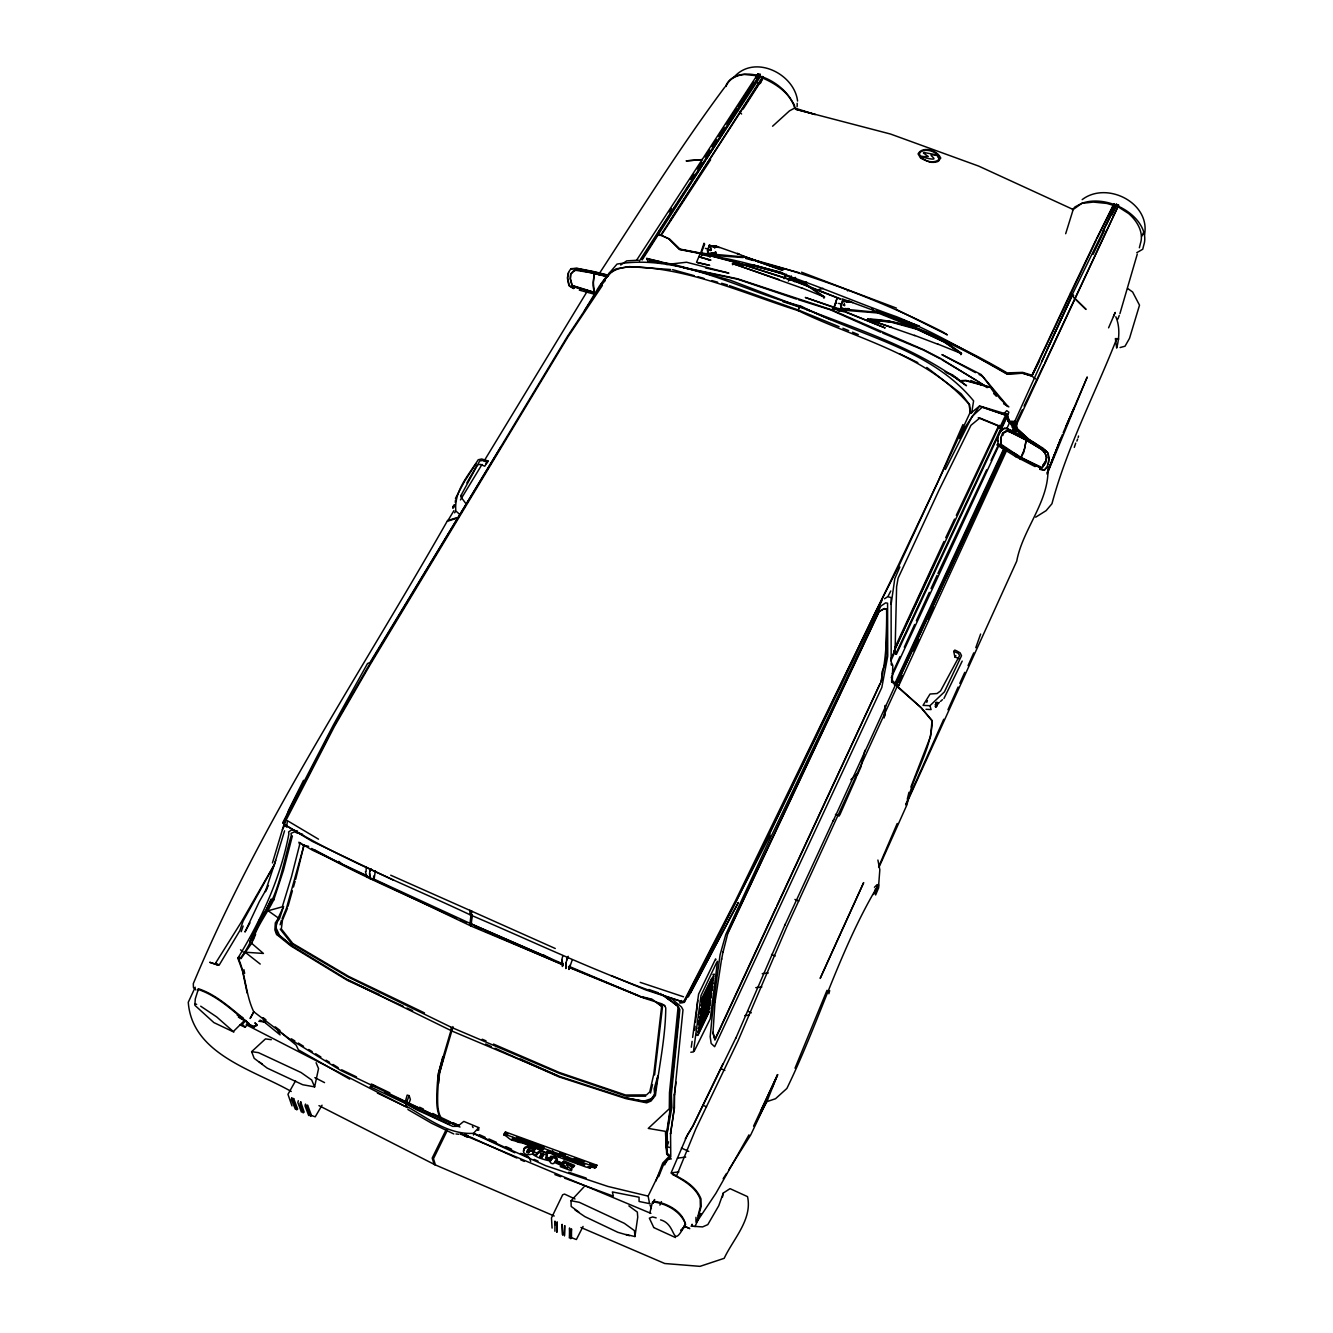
<?xml version="1.0" encoding="UTF-8"?>
<svg xmlns="http://www.w3.org/2000/svg" width="1333" height="1333" viewBox="0 0 1333 1333"><rect width="100%" height="100%" fill="white"/><g stroke="black" fill="none" stroke-linecap="round" stroke-linejoin="round"><path stroke-width="1.5" d="M478.73 1127.618L473.498 1133.317C448.355 1134.916 427.476 1118.004 406.448 1106.207L405.182 1102.208L407.165 1095.093L409.148 1095.643L407.015 1101.175L407.898 1104.574L416.329 1109.606L452.737 1126.368L457.719 1126.318L463.767 1121.386L478.73 1127.618L478.714 1130.101L477.631 1130.301M801.849 288.078L732.633 263.434L732.617 264.717L733.4 263.867L779.089 279.563M561.726 960.493L562.326 966.508M708.306 254.886L715.821 253.953L715.254 251.787M674.165 1108.756L674.481 1094.426M1000.75 442.906L1000.833 437.641L1002.716 432.758M1000.983 437.341L1000.766 444.472L1002.533 446.355L1020.878 457.952L1023.677 452.487L1026.627 438.774L1006.882 428.693L1004.182 428.493L1000.666 431.259M891.127 604.232L894.793 578.689L899.842 566.975M670.566 1133.45L670.782 1156.911L663.701 1164.226L658.635 1176.772M1144.464 235.091C1150.929 202.883 1106.673 180.738 1082.179 199.633M890.877 660.668L895.06 651.704L896.609 586.703L898.109 578.155L938.965 490.261L970.974 425.277L979.822 417.979L1001.2 426.777L1001.55 428.643L998.384 427.943L998.017 425.844L978.255 417.746M642.139 259.968L760.343 74.415L758.094 73.748L755.911 78.48M891.627 682.229L891.794 676.597M875.348 888.861L875.631 894.96L878.414 888.311L878.53 884.695C840.107 948.246 819.345 1021.828 786.87 1088.461L775.523 1098.725L766.875 1101.641L753.578 1126.152L777.606 1074.648L766.875 1101.641M369.641 873.498L370.224 878.88L371.507 878.88C369.591 880.213 368.691 871.849 370.757 868.799L370.541 869.866M884.995 715.921L885.562 705.54M997.867 441.39L998.3 435.808M715.055 1001.383L712.972 1033.042L714.905 1040.057L881.746 680.263L881.979 672.115L886.012 661.085L886.845 609.131L884.462 608.614L879.18 611.564L728.101 932.783M884.129 717.954L885.045 705.507M570.807 273.648L570.424 278.697L572.224 285.445L594.551 292.394M878.414 888.311L879.83 869.716L877.897 860.052M375.356 870.849L373.973 879.863M455.286 502.408L455.486 500.125M678.014 1007.781L669.483 1092.727L669.299 1108.773L648.271 1128.401L665.417 1131.35L666.683 1153.928L668.966 1154.478M678.964 1008.248L670.349 1093.627C672.232 1114.321 662.884 1134.4 667.533 1155.128L669.832 1155.694L662.768 1163.026L655.919 1181.021M679.23 1008.914L670.632 1094.126C672.515 1114.771 663.184 1134.816 667.816 1155.511M471.082 914.071L470.016 923.469L563.242 963.992M470.966 923.886L471.865 914.455M314.105 849.638L343.381 865.017L471.182 926.118L472.049 914.488M694.693 1030.209L695.11 1026.243M695.509 1022.278L697.759 1000.466M1048.205 464.434L1048.854 458.519L1047.721 453.087L1045.655 450.571L1026.293 438.574M366.275 866.8L366.092 871.332M608.031 275.448L594.185 271.965L593.102 285.862L594.201 292.61M562.193 960.227L562.943 965.892M1078.547 436.024L1078.18 437.507M572.29 959.777L569.058 969.008M935.749 702.924L936.049 706.923L937.632 702.641L935.749 702.924L936.033 705.124M937.099 706.073L937.316 704.374L936.433 704.507M938.615 158.277L938.882 156.061C917.321 150.679 950.879 164.526 920.187 156.544C924.519 161.476 933.567 163.859 938.999 159.593L938.882 156.061M674.415 1095.06L682.996 1009.781L681.463 1006.965L670.866 998.117M676.048 1082.079L674.365 1095.326L674.448 1107.856L670.499 1133.95L674.248 1108.173M654.603 1074.915L662.468 1006.948L653.237 1000.033L640.59 996.784L568.808 967.358M712.422 987.42L712.588 986.17L698.325 1014.88M213.263 1022.044L194.868 1005.299L195.285 998.917L198.25 989.469C216.013 995.434 230.476 1008.564 244.639 1020.378L233.308 1031.542L216.662 1016.912L200.7 1006.198M833.258 308.573L843.522 311.639L842.589 311.156M937.915 157.327L938.215 155.145C933.633 150.712 924.919 148.246 919.62 152.612L919.753 155.861L923.436 156.561L928.268 156.511L923.352 152.945L924.086 152.529L938.215 155.145M691.277 1047.238L692.094 1041.356M692.627 1037.424L698.609 994.118L715.604 958.894L715.904 959.81M626.027 1234.491L634.941 1236.541L637.741 1217.162L637.341 1212.08L628.859 1205.882M794.601 281.58L795.201 277.464M794.951 281.663L795.551 277.547M1035.441 464.867L1035.091 466.583L1015.479 456.486L1016.546 455.103L1040.307 467.35L1039.84 469.366L1044.372 470.232C1048.904 465.617 1049.987 458.819 1047.855 452.787L1042.839 448.055L1026.443 438.29L1024.544 448.954L1020.711 457.852L1039.79 467.5L1042.039 467.883L1045.622 462.618M715.038 1002.049L721.62 958.81M937.632 702.641L937.232 703.257M198.117 989.769L198.3 988.686C215.646 994.368 229.543 1007.281 243.572 1018.495M198.084 990.552L198.25 989.469M1096.926 238.54L1113.605 205.432L1106.807 203.432L1093.343 202.083L1081.746 203.382L1073.198 209.514L1065.684 233.708M272.449 862.918L284.196 823.677M274.215 865.15L284.546 830.809M568.891 969.441L570.174 965.059M568.541 272.499L567.508 278.03L569.441 285.762L573.823 288.311M568.191 956.311L566.075 962.459L565.775 968.458M721.62 959.427L723.069 951.412M722.519 1197.017L723.286 1193.035L730.034 1188.653L747.53 1196.634C752.612 1219.395 733.133 1239.157 724.186 1258.319L700.025 1266.35L664.767 1263.517L580.921 1227.476M566.075 962.459L565.825 968.474M291.944 945.897L279.497 935.283L275.748 927.201L278.114 918.187L283.562 906.473L279.463 918.787L276.498 922.836L276.048 929.867L277.631 934.25L291.977 945.83L347.98 979.955L452.004 1031.059L452.92 1026.61M701.158 253.737C694.56 257.086 706.29 258.452 710.906 260.118L709.872 260.135M271.299 1039.69L265.484 1038.89L251.62 1051.67L254.203 1058.352L267.217 1068.133L302.724 1084.729L314.621 1086.878L318.537 1068.599L316.088 1062.701M652.52 1084.562L650.504 1093.01M1046.705 457.636L1045.489 462.918L1042.856 466.783M284.679 821.211L284.029 824.161C342.998 860.268 407.915 885.379 470.282 914.888C541.181 944.997 610.781 979.055 684.346 1002.316L736.433 900.808L768.924 834.475L875.581 611.797L899.392 564.842L970.174 412.38L969.641 404.615L961.21 393.818L926.818 367.458M864.884 750.312L860.801 767.308L856.902 775.939M697.959 1216.013L700.375 1206.715L700.192 1199.1C695.693 1186.92 683.212 1180.255 672.415 1174.273C683.896 1179.272 696.276 1186.803 700.991 1198.9L701.141 1206.498L696.742 1221.994L715.904 1193.318L748.979 1134.85M710.589 245.605L712.555 246.038L709.273 245.355L707.256 253.953L711.505 254.77M716.054 252.104L715.671 253.72L712.988 254.436L714.388 254.22M1013.48 427.86L1014.996 421.428L1008.115 421.111L1013.447 424.76L1014.996 421.428L1015.546 426.293L1013.48 427.86L1029.659 440.023L1014.363 425.993L1016.912 423.311L1015.829 422.578L1014.646 425.26L1016.179 427.243L1014.113 428.826L1012.347 425.244L1014.996 421.428L1014.646 425.26L1012.347 425.244M1022.211 434.891L1014.113 428.826L1015.246 423.994M649.887 1212.78L652.32 1202.666L653.853 1201.983C666.683 1203.849 680.763 1211.364 685.495 1224.111C670.716 1251.77 677.797 1224.361 660.568 1219.895M373.307 1085.195L370.041 1086.662L449.254 1124.402L449.937 1121.653M451.071 1027.393L451.187 1030.659M907.273 799.2L908.973 792.302M1139.365 247.788L1140.448 243.389A40.357 27.243 22.7 0 0 1128.651 213.563L1115.438 205.099L1102.508 232.125M295.643 879.347L303.657 846.438L286.445 908.34L282.113 918.687M298.292 1100.708L297.842 1102.541L301.425 1112.072L302.224 1111.155L300.258 1105.923M828.859 993.768L829.693 990.586M1137.282 254.086L1119.903 313.688M292.394 835.891L283.496 870.249L273.582 900.375M709.206 256.186L710.022 257.002L710.422 256.019M723.086 951.995L728.085 932.217L878.947 611.547L884.212 608.598L886.595 609.098C886.995 633.891 886.562 658.535 880.696 682.163M1115.821 316.754C1120.003 326.435 1119.37 337.982 1116.671 348.113L1115.371 338.499M454.536 505.474C453.92 502.541 451.287 512.922 454.436 505.024M288.028 906.257L292.377 890.877M293.46 887.028L295.093 881.263M466.833 482.896L477.347 464.867L480.163 464.367L484.779 466.2L487.978 460.918L481.696 458.985L478.214 459.752C468.266 475.531 453.886 491.294 455.836 510.972L459.668 514.355M916.471 325.835L878.03 311.472L877.564 312.972L845.739 310.356M280.13 924.802L281.396 920.403M285.379 819.728L288.694 809.997L303.557 780.305M522.403 1142.248L512.022 1139.598L513.705 1138.532L543.497 1149.313L542.281 1150.146L538.599 1149.196L539.082 1148.313L522.436 1142.464L523.286 1140.065M451.104 1030.009L438.39 1073.232A360.726 65.35 -66.6 0 0 436.924 1105.074A226.593 41.623 -66 0 0 440.906 1118.42L460.002 1127.035M452.337 1029.076L439.29 1073.648A360.76 65.217 -66.6 0 0 437.791 1105.49A226.61 41.54 -66 0 0 441.773 1118.82L340.915 1070.532L288.628 1038.307L253.703 1011.697C245.489 994.568 245.889 974.806 238.024 957.561L239.69 958.81C251.071 945.714 254.87 928.618 264.267 914.471C279.697 890.961 283.412 861.934 291.277 835.441L291.044 833.308L294.493 831.875L299.808 833.325M442.789 1056.736L438.724 1072.448A359.044 65.067 -66.6 0 0 437.691 1083.046M461.535 494.91L460.901 496.909L466.15 503.941L465.534 505.407M443.689 1057.152L439.623 1072.865A359.06 64.934 -66.6 0 0 438.574 1083.462M453.603 505.857L453.687 506.84M1074.298 447.405L1075.714 443.106M275.681 860.402L265.334 891.677L267.283 888.195M241.223 931.684L243.139 926.018M369.841 871.232L370.874 868.849M975.789 647.705L980.621 634.041M530.017 1150.346L529.118 1151.695L527.202 1150.812L527.718 1149.862M723.286 1193.035L718.77 1205.698L707.806 1224.61L702.574 1226.91L691.027 1226.143M1016.413 455.02L1015.813 456.669L996.867 444.889L998.117 443.689L1017.795 455.736M1021.261 457.502L1020.545 459.435L1021.011 457.669L1000.916 444.189M709.856 250.037L710.922 249.021M710.472 249.771L710.772 248.954L711.089 250.471L709.706 249.971L710.772 248.954M711.239 249.588L710.172 250.604M781.405 273.365L754.561 266.183L732.5 263.784L754.061 265.134L780.938 272.315L806.865 284.596M733.267 264.234L754.795 265.567L779.705 272.232M780.588 269.849L743.564 256.053L743.131 257.552L712.688 255.369M567.142 958.694L567.658 957.711L566.575 960.143M926.768 702.374L927.418 700.608M1076.881 441.106L1077.614 439.107M824.594 296.926L806.232 284.179M843.972 304.874L844.289 304.057L844.605 305.59L843.172 305.074L844.422 304.124L844.472 305.524M868.233 319.287L867.7 318.937C901.625 320.253 934.75 332.667 961.56 353.462L942.748 341.198L916.854 329.068M905.474 321.12L876.614 310.772L875.964 312.205L842.806 308.989L840.606 305.79L842.056 302.024L849.604 301.191L852.52 302.574M1117.854 319.12L1119.22 315.504M906.89 321.536L904.074 320.453L917.937 326.202L876.381 311.405L877.797 312.089M1002.683 435.674L1003.766 432.825L1007.281 431.059M942.981 340.565L961.31 354.078M590.052 1167.758L590.886 1165.559L590.369 1168.158L585.82 1166.975L555.394 1155.961L551.445 1153.462L546.43 1152.712L522.919 1143.097L517.137 1141.981L517.487 1141.181C508.423 1140.565 509.339 1137.199 503.691 1134.8L505.507 1131.984L596.984 1165.242L594.835 1167.991C591.685 1166.792 584.221 1165.725 590.369 1168.158M594.835 1167.991L596.984 1165.242M578.055 1163.692L579.005 1162.859L563.792 1158.444L564.725 1157.71C561.693 1154.845 542.064 1152.329 547.78 1150.896L584.837 1164.825L578.055 1163.692L578.905 1161.493L582.504 1162.443M572.957 1161.376L573.807 1159.177M559.793 1156.961L558.91 1156.261L559.793 1156.961L560.643 1154.761M551.879 1152.995L552.745 1150.796M1054.386 454.82L1047.721 471.699L1060.968 438.24L1047.188 472.932M973.74 652.87L968.058 665.634M538.599 1149.196L539.465 1147.013M1111.705 209.381L1113.971 203.682L1096.892 238.007M1047.388 472.332L1062.418 434.608M408.381 1104.707L410.381 1099.508L409.148 1095.643M453.703 507.09L453.903 505.707M760.86 82.596L763.093 77.081L669.882 221.061M512.022 1139.598L512.905 1137.432M1012.08 427.293L1072.515 294.093L1116.288 204.199L1118.604 205.199L1044.655 363.143M878.597 866.9L897.226 823.477M503.691 1134.8L505.507 1131.984M253.37 939.748L255.603 934.316M910.872 787.02L930.617 736.249L932 720.836L921.036 707.706L892.71 681.979M827.027 990.302L795.018 1068.183M1047.072 474.131L1087.245 376.989L1065.634 427.426L1074.165 407.765L1067.283 423.178M771.957 1088.228L777.606 1074.648L761.126 1110.289M287.478 908.173L282.463 920.187L281.33 928.934L292.777 943.481L348.813 976.489L424.494 1012.93M455.453 498.409L464.384 481.58L475.964 463.717M453.62 506.107L452.837 507.656M551.162 1159.71C547.613 1162.076 553.178 1165.642 554.545 1162.459L567.608 1168.125L564.709 1167.625L565.009 1165.525M962.209 661.085L943.947 698.525M571.24 1169.241C559.127 1161.026 575.239 1164.525 571.324 1170.757L560.343 1166.675L561.226 1163.976M702.158 257.669L698.809 256.936L696.559 262.218L709.673 265.367L697.309 262.651M532.783 1149.962C536.566 1151.129 528.335 1154.711 536.966 1154.495L539.065 1152.445L547.013 1155.411L545.597 1158.227L551.029 1160.343L552.645 1157.627M551.029 1160.343L552.362 1157.227M554.545 1162.459C564.042 1156.927 546.013 1154.795 551.445 1157.277M551.795 1158.594L550.046 1158.494L550.629 1157.144M1063.151 432.775L1066.583 424.777M1113.472 316.504L1115.204 312.439L1108.589 327.835M536.966 1154.495C536.782 1148.18 548.963 1152.762 547.23 1155.594M539.682 1157.294L541.581 1154.528L543.247 1155.444L541.598 1157.944L539.682 1157.294L541.348 1153.911M532.767 1153.062L533.2 1151.729L528.001 1150.012L534.116 1151.079L535.033 1149.163C531.584 1145.997 522.619 1144.714 523.986 1150.912M735.766 1038.357L785.304 924.069M528.001 1150.012L529.268 1147.996L535.033 1149.163M680.097 1002.283L684.462 1001.316L769.991 835.624L769.774 833.292L881.996 600.35M936.199 703.974L936.682 702.891M936.649 705.024L935.216 706.357M962.943 424.561L938.032 481.58L898.659 564.509L735.549 900.625L683.412 1002.183L645.789 989.936L611.081 975.573M666.083 1147.596L668.566 1141.914M839.79 814.996L856.236 777.606M879.913 683.946L776.822 905.857M1116.288 204.199L1106.09 225.26M905.674 804.532L943.731 719.253M947.963 709.773L958.11 687.028M654.42 1200L652.937 1203.316L654.653 1199.483M659.885 1205.099L661.435 1201.633M879.263 866.667L907.123 804.399C912.139 775.556 931.6 750.496 932.234 720.67L921.153 707.59L897.109 686.595L786.753 926.935L738.132 1040.606L695.909 1128.684L676.547 1175.923L671.032 1173.073L687.461 1134.783L692.877 1125.902L722.836 1064.001M1013.113 425.127L1014.796 421.395M694.993 1226.577L700.841 1213.547M959.777 683.362L964.759 672.365M892.21 673.665L899.975 656.652M904.291 647.205L914.638 624.51M916.354 620.728L929.284 592.385M931.017 588.603L937.049 575.356M891.227 677.681L998.85 445.539M905.94 804.849L1016.746 561.093C1022.828 528.251 1050.321 500.608 1047.838 466.183M898.842 682.829L902.274 675.314M913.472 650.854L918.637 639.573M928.101 618.895L933.267 607.615M989.236 485.379L991.819 479.73M894.843 647.721L943.981 541.448M775.956 907.74L714.921 1039.357L712.988 1032.342M894.06 651.137L998.384 427.943M893.86 651.67L934.116 564.042M833.125 821.045L896.526 682.579L895.176 683.379L892.344 680.43L892.793 665.35L891.16 661.984L891.127 597.551L887.728 596.734L884.495 598.767M1015.546 426.293L1016.912 423.311M897.109 686.595L898.825 685.562L1006.648 450.437M1015.279 431.625L1016.996 427.86L1016.446 423.011L1012.297 431.942M1070.599 292.827L1031.959 375.239L1022.661 372.374L1007.115 372.907C955.045 342.331 898.909 319.104 842.123 298.859M195.235 987.236L188.27 1002.283C192.135 1054.37 253.653 1069.916 291.244 1091.477M664.7 1164.925L667.266 1159.377L671.365 1158.877M1041.656 361.576L1072.215 295.526M1003.832 448.554L894.51 684.329L891.977 681.746M1011.614 431.742L1013.347 427.993M1004.515 448.754L895.243 684.562L896.942 683.529L946.68 576.606L944.83 577.656L946.763 576.706L1005.699 449.304M784.87 925.202L833.692 819.612M1005.582 449.471L896.942 683.529L898.825 685.562M1046.755 350.146L1072.049 295.726M890.994 658.652L894.326 651.487L895.676 654.12L1006.598 416.263M460.751 495.893L479.68 460.968L482.646 460.468L487.545 462.434M1004.899 416.679L999.983 427.177L999.617 425.31M937.915 573.473L986.637 469.833M991.069 460.402L997.267 447.221M1006.815 428.576L1009.598 422.661L1006.582 415.463L982.354 407.065L972.124 416.379L945.414 469.466M945.73 537.716L954.545 519.087M956.311 515.354L997.701 427.743M1007.281 416.463L896.393 654.353L895.06 651.704M1014.113 428.826L1014.996 426.96M1093.127 254.336L1104.64 230.126M767.425 1099.658L750.729 1134.916L728.668 1169.991M583.054 1226.427L576.389 1239.523L571.507 1237.69L571.474 1228.859L570.791 1238.69L571.507 1237.69M959.577 438.54L964.825 427.51L979.622 405.965L1005.465 413.78L1007.731 416.229L1010.064 422.961L1014.096 425.71M716.754 962.243L701.041 995.484L693.427 1051.92L690.811 1052.237M1111.739 215.296L1116.171 206.032L1113.871 203.899M1118.604 205.199L1016.746 423.977L1013.98 422.611M1096.992 237.774L1070.499 293.06L1073.682 295.409M1096.043 240.373L1031.875 376.139L1035.574 378.889M1015.096 424.794L1022.261 409.848M1024.061 406.115L1043.756 365.009M741.698 255.669L769.857 265.25M701.775 1002.666L713.622 978.405M701.858 1003.232L709.139 988.286M713.105 982.321L701.441 1006.215L700.941 1005.099M698.159 1028.626L710.222 1003.916M699.109 1027.926L710.006 1005.565M648.405 1195.551L659.602 1172.64M711.722 978.322L702.308 997.484L702.941 998.667L713.905 976.339M702.041 999.084L714.255 974.156L712.905 974.523M701.658 1001.033L709.306 985.42M702.524 1002.299L713.405 980.038M701.658 1004.366L710.889 985.487M702.208 1005.432L712.955 983.471M711.439 994.751L700.658 1016.746L699.742 1017.479L698.675 1015.929M698.725 1022.428L704.957 1009.698M697.776 1023.161L698.825 1024.794L710.656 1000.716M710.439 1002.249L698.825 1024.794M700.725 1010.047L712.439 987.37M699.742 1017.479L711.655 993.218M697.409 1035.458L709.223 1011.497L698.042 1035.124L696.093 1034.408M694.193 1051.204L710.272 1018.795L717.521 961.293M736.033 1037.541L692.743 1126.418L685.295 1138.799M286.045 817.912L283.262 823.477L333.833 725.935L369.774 663.851L567.375 336.516L609.181 273.498L616.113 268.833L629.459 266.617L670.599 269.516M536.766 1154.195L536.449 1155.494M1039.54 360.843L1031.909 375.989L1022.611 373.123L1006.915 374.023C970.957 353.728 935.333 332.534 896.742 316.804C834.558 294.876 774.073 265.134 708.323 255.469M282.446 829.576L284.812 824.944M273.782 899.675C266.767 914.188 256.319 926.585 252.137 942.531L241.006 958.627L239.357 957.394M446.105 1129.734L432.192 1158.094L434.175 1164.409L554.228 1216.013M447.371 1130.317L433.475 1158.694L435.441 1164.992L318.97 1105.624M888.178 596.034L890.811 590.969M998.15 436.091L1000.8 430.976L1004.316 428.21L1007.032 428.393L1026.777 438.49L1026.31 439.89L1041.473 448.704M1010.497 422.144L1008.748 422.061L1005.465 413.78L1008.798 422.111L1015.663 422.428L1015.279 426.21L1012.997 426.21M453.103 507.623L453.637 506.34M249.971 922.886L244.972 932.017L259.318 901.575L268.483 885.512M688.295 996.934L738.332 902.458L690.277 993.335M574.64 286.845L573.64 288.578L569.258 286.012C566.942 280.313 566.542 273.415 571.074 268.683L576.972 268.266L594.718 271.782L594.685 273.315L575.339 270.232M580.122 288.661L579.305 290.127L594.451 294.226M322.036 1105.207L315.221 1116.821L311.489 1115.504L307.59 1105.057L306.923 1106.773L310.522 1116.371L311.489 1115.504M788.32 281.146L791.235 275.864M274.281 864.934L243.106 921.086L239.89 930.551L219.179 965.092L215.896 963.076L215.03 964.009L209.698 962.293L218.462 965.292L215.03 964.009L241.323 922.053L274.365 864.484M253.52 1012.347L250.121 1018.495L253.887 1011.714M784.171 277.814L786.17 274.198M784.054 278.73L785.953 275.331M295.559 1080.813L287.961 1094.31L291.96 1105.89M873.515 894.51L877.081 888.195L877.181 884.579L874.431 887.295M569.991 1236.974L569.391 1238.04L569.574 1227.96L569.824 1233.375M501.075 446.638L370.007 662.468L367.508 663.551L333.383 725.002L282.779 822.594L286.695 827.143L287.378 820.678L318.504 839.173M936.799 702.074L935.983 704.574M936.049 706.923L936.866 704.441M454.036 505.69L453.053 506.923M453.97 510.589L447.505 521.236L456.902 518.22M460.435 499.925L482.013 464.434M484.179 460.868L587.736 290.461M584.471 310.622L599.417 286.012L607.648 274.848M449.254 1124.402L450.704 1122.019M685.395 1223.944C682.246 1210.964 666.733 1203.099 654.07 1201.266L652.537 1201.949M595.784 293.727L599.034 288.445M679.997 1003.266L681.696 1000.516M697.776 1219.112L701.091 1213.846M723.153 1178.772L726.452 1173.507M760.343 74.415L639.407 260.968M636.641 260.152L758.094 73.748M743.131 109.006L762.893 78.164C776.406 84.046 790.236 93.293 794.768 108.04L815.263 114.538L796.001 109.356L890.494 134.033L978.705 166.108L1073.198 209.514M747.88 91.944L750.112 88.478M961.46 353.712L960.843 354.661L961.06 353.428L937.832 344.081M598.534 274.731C639.79 211.58 679.797 147.48 724.919 86.962M737.666 106.773L753.762 81.813M658.102 232.808L675.914 205.449M641.606 259.368L657.236 235.208L661.235 235.408L669.299 238.84L679.847 249.088L702.124 253.37M705.107 156.977L709.589 150.062M711.839 146.597L716.338 139.665M718.57 136.199L724.186 127.551M726.435 124.086L736.532 108.506M706.373 158.91L760.21 76.847L762.826 76.548L661.001 234.708L657.002 234.508M669.266 211.997L671.499 208.548M690.544 179.338L693.91 174.173M697.259 169.024L701.741 162.143M709.339 259.985L701.308 257.336M486.145 463.701L487.978 460.918M678.164 201.999L683.812 193.385M686.062 189.936L690.577 183.038M693.96 177.872L705.24 160.627M454.62 512.822L455.486 511.489M562.893 955.594L561.81 959.643M714.405 254.186L712.805 254.303M710.589 159.727L661.235 235.258L669.183 239.074L679.73 249.321L702.008 253.62M602.399 285.395L568.058 336.699L370.391 664.267L334.433 726.402L285.262 821.745L284.612 824.694L312.089 841.29L393.718 880.263M1043.139 464.934L1045.589 461.335L1046.605 456.669C1040.873 441.673 1020.078 435.508 1006.482 430.859L1002.566 433.042M1043.006 465.234L1045.455 461.618M608.848 274.715L607.032 277.181C611.964 269.199 621.545 267.533 630.176 266.75C689.044 267.95 743.381 293.327 798.634 310.789M1021.395 457.586L1020.212 459.252L1020.845 457.569L1042.173 467.583M1045.855 468.233L1044.505 469.932L1039.973 469.066M824.494 297.176L823.794 298.075L823.894 296.792L801.2 287.678M959.193 658.752L954.895 656.969L955.928 655.686M953.745 651.42L954.811 650.087L956.694 650.887L960.177 652.887L961.526 655.719L944.414 691.894L929.934 705.707L923.036 705.374L930.051 694.026L937.066 693.527L940.581 690.911L959.61 655.586L958.31 653.287L953.745 651.42L954.895 656.969M609.864 273.648L608.465 274.098L617.012 264.084C681.23 253.47 740.598 290.544 800.983 306.123C858.835 335.899 930.701 348.363 973.59 400.883L971.707 412.697L970.507 413.413L968.974 404.216C926.035 354.211 855.419 338.549 798.117 310.589C799.084 305.857 801.983 305.557 799.25 307.723M543.048 1155.544L542.181 1156.577L540.265 1155.928M1072.415 209.898L1074.931 206.965L1081.746 203.382A40.39 27.26 22.7 0 1 1113.921 204.449L1120.486 207.282A40.39 27.26 22.7 0 1 1143.831 244.872L1142.731 249.254L1136.766 252.687M935.466 706.873L939.365 702.324M248.638 1023.561L245.772 1020.561L242.306 1024.311L245.172 1027.193L248.721 1023.194L238.357 1017.062M578.872 1212.064L571.174 1206.432L571.041 1200.733L583.921 1186.97M296.226 1108.34L295.376 1109.239L291.31 1099.442L291.81 1097.659L294.026 1103.008M573.807 270.616L570.624 273.915L570.241 278.964L572.04 285.695L594.385 292.643L593.268 282.213L594.535 272.049L576.789 268.516L570.891 268.933M571.64 273.415L574.623 270.332M850.887 779.672L858.269 772.59M1002.966 446.172L1001.583 447.655L997.95 443.889L998 441.106M541.831 1153.478L543.497 1153.512M772.59 126.218L789.503 110.839L794.768 108.04M940.548 701.391L942.431 699.675M605.099 280.863L600.65 284.745L610.064 272.549L613.113 270.366M979.622 405.965L970.641 413.33L971.907 412.347L970.391 411.397M700.042 254.103L710.306 256.586M734.183 76.981C754.595 54.003 794.418 73.765 797.567 101.058M464.517 1134.366L464.434 1136.099L468.733 1136.882L466.317 1134.7L464.517 1134.366L464.584 1135.266M465.417 1135.599L468.05 1135.749M609.698 273.032L608.465 274.098M620.695 265.017L626.677 260.885L638.307 260.168M936.299 705.307L935.1 704.707M1035.674 517.187L1046.138 510.639L1051.954 503.741C1067.2 446.455 1095.276 393.535 1116.804 338.515L1118.754 339.065M844.572 309.739L835.758 307.94L832.425 308.723L834.675 307.373M894.46 685.179L895.793 684.362M1003.899 432.542L1007.415 430.759M781.838 270.332L783.171 269.699M846.505 301.108L849.621 301.875L845.105 301.175L847.771 301.675M466.2 1136.732L465.667 1135.399M846.505 301.608L847.888 301.875M918.02 326.435L919.387 325.802M847.621 309.206L846.055 309.339M842.306 309.956L849.171 308.873L847.271 309.289M373.69 876.014L373.423 880.28M573.623 270.882L578.655 269.699M550.046 1158.494C547.946 1155.861 560.876 1158.46 554.978 1161.859L563.276 1164.859L562.609 1162.093L573.89 1166.242L574.656 1165.475L563.809 1160.793L563.009 1162.326M833.175 309.156L834.308 308.789M456.986 517.637L447.555 520.57C360.593 673.648 261.301 820.595 193.302 983.654L193.452 987.52L195.901 989.969M817.362 289.977L822.994 288.328M1120.07 347.546L1125.019 346.23L1129.518 338.332L1139.515 305.19L1132.617 291.994L1127.601 288.445M681.446 1002.949L684.346 1002.316M714.121 254.286L715.821 253.953M709.023 253.77L712.239 253.303M715.288 253.553L707.906 254.136M713.372 253.67L714.821 253.387M709.289 254.586L712.172 254.02M843.372 308.54L840.54 309.023L842.606 300.342L849.571 301.858M842.373 308.856L843.872 308.589M842.489 309.623L845.489 309.089M846.788 308.756L848.288 308.49M847.555 309.073L849.171 308.873M711.322 253.17L713.105 252.87M846.122 309.456L847.571 309.223M801.316 282.879L806.632 282.063M465.1 1134.883L466.317 1134.7M709.689 254.736L711.255 254.52M844.456 309.539L842.706 309.689M666.483 264.517L686.562 262.234L728.901 273.132L705.54 267.966M677.497 1158.127L685.679 1157.111M672.748 1172.657L678.897 1171.89M710.256 254.136L713.622 253.753M710.489 254.22L708.556 254.336M744.814 1015.629L748.896 1015.146M762.226 973.673L768.291 972.973M755.794 987.636L761.876 986.937M843.556 309.206L847.005 308.839M843.772 309.289L841.806 309.389M645.689 1096.193L626.26 1096.143L559.593 1073.465L451.554 1027.41L348.063 976.989L291.76 943.814L280.263 929.201M712.555 253.403L710.472 253.487M465.634 1135.983L467.9 1136.566M841.173 309.206L846.005 308.506M702.174 159.593L686.128 160.876L702.308 159.61M802.916 308.04C856.452 328.851 912.938 346.73 959.793 380.988L965.675 380.688L990.569 387.536L996.484 396.118L993.818 393.702M1006.332 431.142L1009.031 430.992M700.342 257.369L698.809 256.936M708.34 259.702L706.907 258.819M575.523 269.982L578.472 269.966M684.645 1225.793L685.579 1224.46M715.954 246.088L708.689 247.005L707.273 250.737L709.373 253.853L741.315 256.702L741.948 255.286L715.954 246.088L719.237 247.638M708.639 255.969L707.956 255.369M926.002 709.306L931.15 709.556M836.391 302.991L836.741 303.457M834.191 308.923L840.007 310.089M841.54 310.906L841.173 310.422M962.993 427.36L964.825 427.51M732.5 263.784L753.828 265.75L780.721 272.932C787.703 275.448 776.706 270.982 780.571 272.832L806.632 285.212M870.216 319.47L890.061 321.37L915.588 328.235M867.466 319.553L889.311 321.653L917.321 329.401L943.164 341.515M869.982 320.087L889.827 322.003M455.986 1133.966L458.902 1134.266M758.227 75.898L744.547 74.481A39.19 25.71 32.5 0 0 725.968 86.512M258.769 1021.278L264.967 1021.961M704.94 254.47L703.957 254.336L706.757 255.02M251.62 1051.67L258.485 1052.653L301.008 1072.498L311.689 1080.013L314.621 1086.878M702.691 254.086L700.658 253.687M701.441 255.136L702.508 255.319M649.438 260.685L672.998 264.201L730.217 280.197L800.916 307.273M837.174 309.406L838.257 309.573M308.656 846.338L302.624 845.305L306.44 845.888M835.758 307.94L833.841 307.69L837.091 298.159L834.058 307.973L834.991 308.29M297.526 830.992L291.427 830.009L288.611 831.942L288.861 834.091C280.363 878.78 261.135 919.737 237.841 958.227L242.406 970.524L247.172 993.102M194.618 1003.966L196.667 1004.299M625.46 1097.842L643.939 1101.158L652.32 1098.392L654.686 1094.126L657.902 1075.831L654.153 1088.778L654.62 1094.576L650.271 1100.058L645.922 1101.874L625.494 1097.775L558.544 1076.031L452.004 1031.059M679.83 266.683L737.399 278.747L830.876 309.539L923.402 349.596L940.631 358.477L987.503 387.37M683.846 267.866L737.382 279.164L796.517 299.109M710.672 247.671L709.273 245.355L717.354 247.338M715.771 247.205L709.273 245.355M571.041 1200.733L579.338 1202.333L624.344 1223.327L634.441 1230.642L634.941 1236.541M712.988 246.055L714.621 246.388L714.738 248.155M845.255 300.975L848.121 301.425M848.005 301.525L842.606 300.342L845.272 301.275M578.122 269.949L607.498 276.114M650.204 1203.766L639.074 1201.466L639.057 1197.217L612.38 1191.935L613.38 1196.168L564.625 1178.172M711.905 245.855L715.521 246.655M712.888 246.138L714.521 246.488M715.654 246.905L711.289 245.988L717.321 247.338L714.688 246.822M711.939 246.255L716.054 247.188M844.555 300.941L846.622 301.258M670.232 1147.546L667.55 1146.963L667.15 1133.383L671.882 1107.34L671.382 1094.543L679.847 1009.631L677.331 1005.415L662.701 994.818M646.705 258.785L660.685 261.851M705.39 248.388L708.09 249.038M838.657 303.391L841.373 304.057M629.493 1235.691L617.862 1232.325L584.904 1216.646L574.956 1209.931M564.642 1156.261L567.791 1156.977M367.541 876.747L371.507 878.88M460.618 1134.316L465.784 1135.533M648.055 1196.101L607.898 1186.437L545.797 1165.725L474.915 1133.75M467.45 1135.799L465.034 1136.033M833.758 308.706L834.825 308.973M607.315 276.431L594.385 273.248L594.351 271.699L608.215 275.181M594.201 273.498L607.132 276.697M838.34 310.939L839.723 311.289M641.656 996.617L652.437 999.383M709.989 255.436L737.482 262.668L795.184 281.146L840.64 298.909M709.872 255.669L737.366 262.901L795.085 281.38L840.407 299.109M656.169 1217.879L652.587 1216.929L649.354 1218.145L653.653 1227.276M750.496 259.085C816.762 276.348 881.48 300.908 942.581 331.85L947.38 334.883L896.909 309.723M745.614 258.435L753.512 260.535M757.461 261.585L798.917 272.648M576.656 287.395L580.655 288.461M574.456 287.112L596.184 292.993M295.609 832.359L302.658 834.275M990.936 387.253L966.025 380.388L960.127 380.688L952.595 374.906L945.147 371.707M769.624 265.867L770.874 266.217L741.715 255.903L743.331 256.669M672.648 269.666L694.193 275.664M698.109 276.747L703.974 278.397M711.805 280.58L717.687 282.213M721.603 283.296L727.485 284.929M677.914 266.15L646.605 258.319L648.055 261.368L656.069 261.618L661.568 263.417M714.338 253.22L707.256 253.953L700.808 252.703L704.024 243.273L704.657 244.122L701.241 253.07L702.241 253.42M905.24 321.753L906.657 322.153L904.54 321.403M998.017 425.844L1001.2 426.777L1006.582 415.463L980.855 406.748M1003.966 413.18L1007.965 414.796L1008.848 412.23L1006.748 410.614L1004.782 412.763L1007.965 414.796L1007.082 415.279L1009.431 421.994M1008.348 430.792L1026.477 439.873L1010.914 431.592M1008.215 431.092L1026.177 440.19M1031.925 376.139L1022.628 373.29L1007.098 373.807C965.942 349.413 921.836 330.217 877.381 312.755M299.842 843.189L301.441 843.689M871.982 308.856L873.132 309.323L872.299 309.006M871.849 309.189L872.515 309.506M715.604 246.672L715.488 246.822M683.496 996.784L640.19 982.354M798.45 299.725L830.726 309.923L880.78 332.284M560.643 1165.325L564.709 1167.625M537.566 1153.128L533.35 1151.695M656.153 262.068L659.818 263.284M870.099 320.187L891.594 327.301M782.854 301.141L804.399 308.256M782.771 301.541L804.282 308.656M568.758 1172.257L586.137 1178.055M713.205 246.238L712.389 246.155M835.258 307.623L805.315 297.476L833.192 307.273M648.821 989.486L658.319 992.802M769.058 264.884L771.457 265.817M729.401 285.612L798.667 310.156L839.057 326.685M904.774 320.786L918.17 325.569M504.624 1134.166L596.134 1167.441M914.938 335.649L867.6 319.187L867.466 320.453L867.7 318.937M551.612 1158.977L546.18 1156.861M516.454 1137.016L544.364 1147.13M559.86 1152.762L565.459 1154.795M574.806 1158.177L584.154 1161.56M555.561 1160.493L563.842 1163.492M555.128 1161.093L560.41 1163.009M770.524 266L782.688 269.916L768.275 264.501L771.107 265.6M820.611 291.36L823.777 292.527M842.289 299.842L848.138 301.991M554.861 1174.573L560.71 1176.722M595.668 1165.792L589.586 1164.076L590.669 1164.609M562.126 1164.259L564.126 1165.009M914.471 335.333L938.249 344.397M896.476 308.123L848.388 290.061L847.488 290.811L848.571 290.144L801.533 272.199M738.265 254.103L737.382 253.837M504.59 1132.617L508.023 1133.933M466.233 1135.916L467.383 1136.949M453.803 1133.966L431.692 1123.286L407.881 1109.489M916.454 328.834C912.972 327.185 921.686 330.967 918.22 329.318M655.519 1001.616L661.635 1006.265L653.82 1073.915L649.754 1091.927L646.522 1094.91L625.627 1095.026L559.293 1072.482L493.527 1044.089M842.306 310.756L885.179 327.951L844.022 311.189M568.941 966.308L643.522 997.95L661.318 1003.682L664.517 1005.332L665.767 1007.915C665.5 1037.407 659.052 1066.817 655.419 1095.476L651.037 1101.008L646.672 1102.824L626.127 1098.692L558.827 1076.847L495.043 1048.221M639.873 996.151L568.458 966.892M842.906 328.251L848.671 330.617M852.503 332.184L858.285 334.55M562.793 964.559L470.899 926.002L469.866 923.302L551.595 959.143M563.109 965.009L484.496 930.901M882.629 333.05L923.136 349.929L940.332 358.794M534.45 1150.529C522.536 1140.965 518.004 1158.027 532.434 1154.011C537.082 1157.877 543.964 1159.61 550.579 1161.076M701.225 253.737L679.53 249.521L669.199 238.924M835.441 814.396L839.273 815.996M460.335 1133.55L650.904 1213.38M978.172 382.971L981.871 384.521M970.857 380.488L981.921 385.137M946.68 372.823L952.262 375.223M794.935 899.425L798.734 901.058M482.246 1039.223L486.012 1040.856M684.096 1226.143L689.778 1228.609L684.296 1226.093M806.248 309.073L830.509 319.587M806.132 309.473L809.864 311.089M475.148 926.818L480.763 929.268M771.557 954.445L775.206 956.044M373.69 1085.212L372.24 1085.329M747.63 1011.164L751.329 1012.813M390.719 875.214L472.199 911.405L470.282 914.888L469.716 910.306L555.261 948.496M520.553 1058.985L558.544 1076.031M485.662 1044.006L491.277 1046.538M721.12 1068.749L724.869 1070.432M452.987 1122.753L458.669 1125.319M479.447 1134.7L485.112 1137.249M488.894 1138.949L496.459 1142.364M505.907 1146.63L511.572 1149.179M521.02 1153.445L528.584 1156.861M534.25 1159.41L538.032 1161.11M702.758 1105.124L706.54 1106.84M452.637 1122.903L458.785 1125.685M520.337 1153.495L527.801 1156.861M469.499 1136.649L516.787 1158.01M520.57 1159.727L524.352 1161.426M471.465 924.019L374.34 879.297M456.553 918.404C408.131 895.526 358.094 875.098 311.672 848.454M460.268 920.087L465.85 922.636M240.607 1018.212L245.772 1020.561M681.43 1148.046L688.778 1151.412M259.985 1020.112L265.5 1022.678M347.98 979.955L379.605 994.635M403.266 1006.282L347.18 980.238L290.894 945.963L276.464 934.316L274.881 929.901L275.331 922.853L278.53 918.12L268.15 910.756L282.279 906.84L291.477 876.797L299.675 844.555L298.875 842.239L312.505 850.237L366.908 875.648M406.998 1008.031L412.613 1010.631M384.72 1092.294L458.285 1126.485M473.365 1133.5L514.871 1152.778M314.855 1077.647L324.552 1082.613M575.023 1198.984L564.542 1194.085L562.659 1194.785L551.479 1217.895L552.079 1228.093M237.207 1015.146L242.573 1017.696M239.107 1017.012L243.556 1019.228M248.888 1024.111L254.353 1026.71L256.852 1025.544L254.886 1022.811L257.252 1024.827L252.953 1026.827L254.02 1027.31L246.772 1023.694M341.698 1069.799L356.511 1076.897M371.324 1083.979L389.836 1092.843M419.628 1107.223L423.361 1109.006M432.675 1113.455L449.454 1121.47M377.389 1093.06L405.549 1106.54M373.207 1085.962L375.423 1086.728L374.906 1085.895M899.342 353.628L917.804 362.609M951.812 375.623L957.161 378.289M303.841 844.922L305.457 845.739M246.222 1024.76L407.865 1107.79M1035.025 464.984L1040.173 467.65M661.635 1004.366L664.817 1005.998M528.934 1149.513L529.801 1149.962M975.506 372.607L941.931 354.611L981.105 374.506L1007.915 406.532L999.833 398.467L982.588 376.389L979.055 374.49M349.679 1079.13L298.409 1049.837L296.143 1045.105L277.181 1029.443L280.097 1034.908L265.667 1023.144L263.001 1018.512M543.397 954.861L552.379 960.11M1003.632 403.782L1008.881 406.882M1009.598 422.661L1013.763 425.494M1026.043 439.74L1043.606 450.721M1025.91 440.04L1041.223 449.054L1044.805 452.87M942.048 359.827L976.239 380.255M660.235 993.452L676.398 1004.965M666.867 998.217L670.082 1000.167M291.394 1038.824L294.86 1040.956M298.342 1043.089L303.541 1046.305M308.739 1049.504L312.205 1051.637M315.688 1053.77L320.886 1056.986M326.085 1060.185L329.568 1062.334M333.033 1064.467L338.232 1067.666M1014.613 453.387L1017.945 455.436M977.789 381.305L987.153 387.653M805.998 284.812L824.361 297.542M959.793 380.988L966.492 385.72L955.561 377.706M569.308 1165.359L573.307 1167.475L573.89 1166.242M259.102 1061.834L262.368 1064.151M1014.213 426.127L1008.914 422.461L1007.181 417.812M1027.06 438.54L1030.292 440.973L1016.529 428.36M263.084 1017.646L265.95 1019.795M275.215 1026.827L280.03 1030.459M260.218 964.059L245.139 952.212L263.434 953.445L251.604 943.264M240.54 949.812L243.239 951.945M1016.662 430.226L1023.028 435.291M1027.81 439.09L1031.009 441.623M338.715 861.351L341.815 863.851M672.798 1002.383L678.23 1006.832M1011.38 425.194L1022.078 435.008M700.308 1008.781L701.408 1009.797M1073.548 297.176L1086.045 309.423L1073.448 297.109M998.1 443.606L1001.716 447.371M1005.015 413.93L1006.415 415.946M1043.589 450.504L1044.939 452.587M472.415 1126.468L473.098 1127.601M650.071 1205.232L651.387 1208.514M308.706 1115.521L305.007 1105.873L305.507 1104.091L308.839 1112.822M275.848 930.667L277.447 935.066M529.434 1157.744L530.701 1161.36M1044.822 452.254L1046.572 457.919M367.092 877.464L365.442 871.599M930.184 706.49L930.817 708.523M649.388 1202.666L648.305 1196.984M891.094 663.667L891.427 665.2M795.118 108.823L794.301 104.757L789.469 97.092A39.207 25.727 32.5 0 0 762.709 77.014L756.361 75.165A39.207 25.727 32.5 0 0 725.669 86.262M243.906 969.608L244.655 973.373M1015.813 423.994L1016.179 427.243M554.928 1231.242L554.945 1221.111L555.178 1224.744M473.498 1133.816L473.515 1135.099M695.976 1217.329L695.993 1222.228M245.339 1027.36A1684.262 203.316 27.5 0 1 239.973 1024.91M741.581 113.988A29.409 19.295 32.5 0 1 739.465 111.555M757.311 82.629A29.409 19.295 32.5 0 1 760.46 83.479M675.498 1237.541A762.893 84.346 25 0 1 653.637 1227.526M233.875 1032.059A733.2 72.165 27.3 0 1 213.78 1022.544M1143.264 232.825A33.158 22.928 22.6 0 1 1141.565 236.408M797.151 103.258A32.175 21.645 33 0 1 797.067 106.723M713.205 1005.149L710.189 1036.674L711.156 1043.456L714.655 1046.705L881.813 687.478L887.745 656.119L887.578 603.216L885.629 602.849L880.863 606.098L770.307 838.274L725.769 934.566L720.07 954.828L713.205 1005.149M692.46 1225.544L692.077 1224.41L692.46 1225.544M709.689 1007.915L697.809 1032.092L709.689 1007.915M711.156 996.934L699.042 1021.545L711.156 996.934M712.122 989.719L700.225 1013.746L712.122 989.719M681.646 1229.776L680.696 1230.509L685.029 1226.66L684.979 1225.344L681.646 1229.776M562.143 1224.477L562.593 1234.808L562.143 1224.477M940.631 158.044L938.482 161.21A12.364 6.298 14.6 0 1 929.784 162.143L920.72 158.227L918.07 153.895C922.469 145.614 937.716 150.229 940.631 158.044M529.434 1151.712L528.518 1153.062L526.602 1152.162L527.635 1150.746L529.434 1151.712M293.627 1098.509L292.977 1100.225L296.709 1109.872L297.676 1109.023L293.627 1098.509M300.708 1101.841L300.042 1103.574L303.174 1112.888L304.141 1112.055L300.708 1101.841M557.127 1222.128L556.844 1232.142L557.127 1222.128M564.675 1225.66L564.426 1235.674L564.675 1225.66M259.668 919.32L249.871 941.765L259.518 920.253L266.217 909.989L271.315 899.042L266.033 910.156L259.668 919.32M839.59 935.516L820.178 978.405L863.667 882.613L839.59 935.516M1016.096 426.827L1013.48 432.492L1016.096 426.827M535.249 1147.446L533.267 1147.363L535.249 1147.446M737.582 253.47L738.765 253.953L737.582 253.47M1023.511 435.391L1023.511 435.391"/></g></svg>
